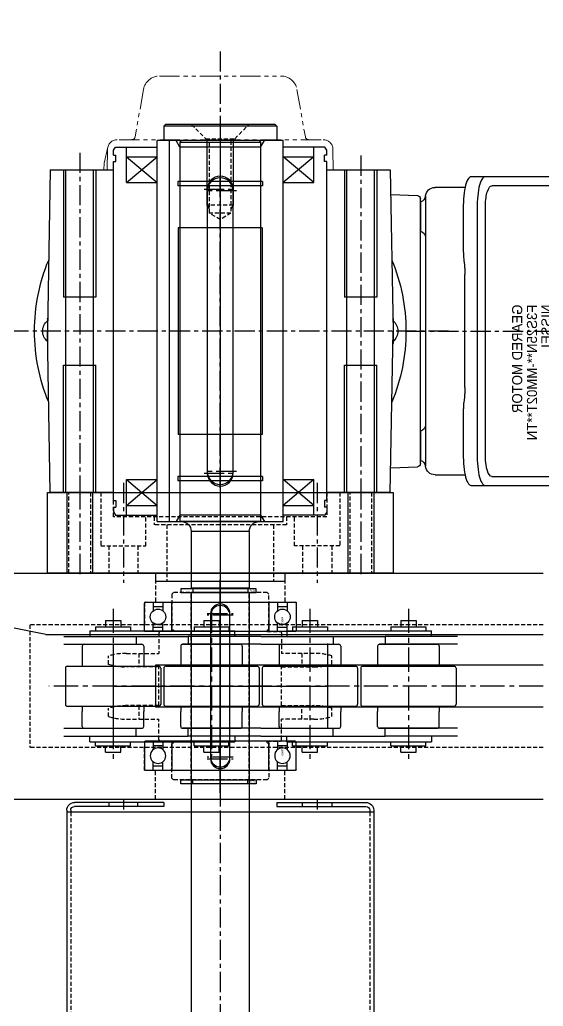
# Model space of a CAD drawing. Header units: inches. Extents: x 0 to 77285, y -118 to 40065.
# Drawn here: x 29802.6 to 29964.6, y 23248.9 to 23554.5 of the extents above; entities that cross this region are included whole.
import ezdxf
from ezdxf.enums import TextEntityAlignment as Align

# ---------------------------------------------------------------- set-up
doc = ezdxf.new("R2010")
doc.units = ezdxf.units.IN
doc.header["$LTSCALE"] = 5
doc.header["$MEASUREMENT"] = 0
for name, pattern in [('CENTER', [2, 1.25, -0.25, 0.25, -0.25]), ('HIDDEN', [0.375, 0.25, -0.125]), ('PHANTOM', [2.5, 1.25, -0.25, 0.25, -0.25, 0.25, -0.25])]:
    doc.linetypes.add(name, pattern=pattern)
for name, color, linetype in [('11', 1, 'CENTER'), ('22', 2, 'HIDDEN'), ('44', 4, 'Continuous'), ('55', 5, 'Continuous'), ('A', 8, 'Continuous'), ('B', 123, 'Continuous'), ('G', 231, 'Continuous'), ('T', 3, 'Continuous'), ('Y', 60, 'Continuous')]:
    doc.layers.add(name, color=color, linetype=linetype)
doc.layers.add('33', color=3, linetype='PHANTOM', lineweight=9)
doc.styles.add('SCI', font='')
doc.styles.get("Standard").update_dxf_attribs({"font": 'arial.ttf'})
doc.styles.get('SCI').set_extended_font_data('Gulim')
doc.dimstyles.new('SCH', dxfattribs={"dimtxt": 2.5, "dimasz": 2, "dimexe": 1.25, "dimexo": 0.625, "dimtad": 1, "dimdec": 8, "dimtxsty": 'SCI', "dimcen": 2.5, "dimclrd": 4, "dimclre": 4, "dimclrt": 7, "dimadec": 8, "dimazin": 2, "dimtfac": 1, "dimtdec": 8, "dimtmove": 0, "dimatfit": 3, "dimfxl": 1, "dimarcsym": 0})

# ---------------------------------------------------------------- blocks, each defined once
blk = doc.blocks.new('A$C8800e7f5')
for p, q in [((0, -23.2), (0, 23.2)), ((0.3, 23.5), (8.7, 23.5)), ((9, 23.2), (9, -23.2)), ((0, 20.75), (2.63, 20.75)), ((1.31, 17.75), (1.31, 20.75)), ((9, 20.75), (6.37, 20.75)), ((7.69, 17.75), (7.69, 20.75)), ((0, 17.75), (2.63, 17.75)), ((9, 17.75), (6.37, 17.75)), ((0.3, 15), (8.7, 15)), ((8.7, -15), (0.3, -15)), ((0, -17.75), (2.63, -17.75)), ((1.31, -20.75), (1.31, -17.75)), ((9, -17.75), (6.37, -17.75)), ((7.69, -20.75), (7.69, -17.75)), ((0, -20.75), (2.63, -20.75)), ((9, -20.75), (6.37, -20.75)), ((8.7, -23.5), (0.3, -23.5))]:
    blk.add_line(p, q)
for centre in [(4.5, 19.25), (4.5, -19.25)]:
    blk.add_circle(centre, 2.4)
for centre, start, end in [((0.3, 23.2), 90, 180), ((8.7, 23.2), 0, 90), ((0.3, 15.3), 180, 270), ((8.7, 15.3), 270, 0), ((0.3, -15.3), 90, 180), ((8.7, -15.3), 0, 90), ((0.3, -23.2), 180, 270), ((8.7, -23.2), 270, 360)]:
    blk.add_arc(centre, 0.3, start, end)
at = {"layer": '11'}
blk.add_line((-1, 0), (10, 0), dxfattribs=at)
at = {"layer": '44'}
blk.add_text('6906ZZ', height=0.6, dxfattribs=at).set_placement((4.5, 18.95))
blk = doc.blocks.new('A$Ce9aabcbc')
for p, q in [((-7.01, 34.58), (-9.62, 34.58)), ((9.19, 34.58), (6.58, 34.58)), ((-10.42, 29), (-10.42, 19)), ((-6.22, 19), (-6.22, 29)), ((5.78, 19), (5.78, 29)), ((9.98, 29), (9.98, 19)), ((-10.42, 25.25), (-6.22, 25.25)), ((9.98, 25.25), (5.78, 25.25)), ((-17.22, 14.5), (-17.22, 18.5)), ((-16.72, 19), (-10.42, 19)), ((5.78, 19), (-6.22, 19)), ((16.28, 19), (9.98, 19)), ((16.78, 14.5), (16.78, 18.5)), ((-28.72, 15), (-29.22, 14.5)), ((-29.22, 14.5), (-29.22, 0)), ((-17.72, 15), (-28.72, 15)), ((-17.72, 14.5), (-17.72, 15)), ((-17.72, 14.5), (-17.22, 14.5)), ((17.28, 14.5), (16.78, 14.5)), ((17.28, 14.5), (17.28, 15)), ((17.28, 15), (28.28, 15)), ((28.28, 15), (28.78, 14.5)), ((28.78, 14.5), (28.78, 0)), ((28.78, 9), (-29.22, 9)), ((-29.22, 0), (-29.22, -14.5)), ((28.78, 0), (28.78, -14.5)), ((28.78, -9), (-29.22, -9)), ((-28.72, -15), (-29.22, -14.5)), ((-28.72, -15), (-17.72, -15)), ((-17.72, -15), (-17.72, -14.5)), ((-17.72, -14.5), (-17.22, -14.5)), ((-17.22, -14.5), (-17.22, -18.5)), ((16.78, -14.5), (16.78, -18.5)), ((17.28, -14.5), (16.78, -14.5)), ((17.28, -15), (17.28, -14.5)), ((28.28, -15), (17.28, -15)), ((28.28, -15), (28.78, -14.5)), ((-16.72, -19), (-10.42, -19)), ((-10.42, -29), (-10.42, -19)), ((-6.22, -19), (-6.22, -29)), ((5.78, -19), (-6.22, -19)), ((5.78, -19), (5.78, -29)), ((9.98, -29), (9.98, -19)), ((16.28, -19), (9.98, -19)), ((-10.42, -25.25), (-6.22, -25.25)), ((5.78, -25.25), (9.98, -25.25)), ((-7.01, -34.58), (-9.62, -34.58)), ((9.19, -34.58), (6.58, -34.58))]:
    blk.add_line(p, q)
at = {"linetype": 'Continuous'}
blk.add_line((-13.42, -33.19), (12.98, -33.19), dxfattribs=at)
for centre, radius, start, end in [((9.58, 29), 20, 163.7846, 180), ((-26.22, 29), 20, 0, 16.2154), ((25.78, 29), 20, 163.7846, 180), ((-10.02, 29), 20, 0, 16.2154), ((-16.72, 18.5), 0.5, 90, 180), ((16.28, 18.5), 0.5, 0, 90), ((-16.72, -18.5), 0.5, 180, 270), ((16.28, -18.5), 0.5, 270, 0), ((9.58, -29), 20, 180, 196.2154), ((-26.22, -29), 20, 343.7846, 0), ((25.78, -29), 20, 180, 196.2154), ((-10.02, -29), 20, 343.7846, 0)]:
    blk.add_arc(centre, radius, start, end)
at = {"layer": '11', "linetype": 'Continuous'}
for p, q in [((-13.42, 33.19), (12.98, 33.19)), ((-0.22, -33.19), (-0.22, 33.19)), ((32.78, 0), (-33.22, 0)), ((-13.42, -33.19), (12.98, -33.19))]:
    blk.add_line(p, q, dxfattribs=at)
blk = doc.blocks.new('FINALrf2040vrp-sc')
for p, q in [((10.715, 4.15), (14.685, 4.15)), ((10.715, 4.15), (10.715, 2.5)), ((14.685, 4.15), (14.685, 2.5)), ((36.115, 4.15), (36.115, 2.5)), ((36.115, 4.15), (40.085, 4.15)), ((40.085, 4.15), (40.085, 2.5)), ((0, 0), (18.7, 0)), ((6.7, 1.5), (44.1, 1.5)), ((6.7, 1.5), (6.7, 0)), ((8.2, 2.5), (8.2, 1.5)), ((8.2, 2.5), (17.2, 2.5)), ((17.2, 2.5), (17.2, 1.5)), ((18.7, 0), (32.1, 0)), ((18.7, 0), (18.7, -2)), ((32.1, 0), (32.1, -2)), ((50.8, 0), (32.1, 0)), ((33.6, 2.5), (42.6, 2.5)), ((33.6, 2.5), (33.6, 1.5)), ((42.6, 2.5), (42.6, 1.5)), ((44.1, 0), (44.1, 1.5)), ((0, -2), (20.14, -2)), ((4.76, -2.5), (4.76, -6.35)), ((20.64, -2.5), (20.64, -6.35)), ((30.16, -2.5), (30.16, -6.35)), ((50.8, -2), (30.66, -2)), ((30.66, -2), (45.54, -2)), ((46.04, -2.5), (46.04, -6.35)), ((4.76, -6.35), (4.76, -7.7)), ((20.64, -6.35), (20.64, -7.7)), ((30.16, -6.35), (30.16, -7.7)), ((46.04, -6.35), (46.04, -7.7)), ((0.4, -8.2), (0.4, -17.5)), ((0.9, -7.7), (24.5, -7.7)), ((25, -8.2), (25, -17.5)), ((25.8, -8.2), (25.8, -17.5)), ((26.3, -7.7), (49.9, -7.7)), ((50.4, -8.2), (50.4, -17.5)), ((0.9, -18), (24.5, -18)), ((4.76, -18), (4.76, -19.35)), ((4.76, -23.2), (4.76, -19.35)), ((20.64, -18), (20.64, -19.35)), ((20.64, -23.2), (20.64, -19.35)), ((26.3, -18), (49.9, -18)), ((30.16, -18), (30.16, -19.35)), ((30.16, -23.2), (30.16, -19.35)), ((46.04, -18), (46.04, -19.35)), ((46.04, -23.2), (46.04, -19.35)), ((0, -23.7), (20.14, -23.7)), ((18.7, -25.7), (18.7, -23.7)), ((30.66, -23.7), (45.54, -23.7)), ((50.8, -23.7), (30.66, -23.7)), ((32.1, -25.7), (32.1, -23.7)), ((0, -25.7), (18.7, -25.7)), ((6.7, -27.2), (6.7, -25.7)), ((6.7, -27.2), (44.1, -27.2)), ((8.2, -28.2), (8.2, -27.2)), ((17.2, -28.2), (17.2, -27.2)), ((18.7, -25.7), (32.1, -25.7)), ((50.8, -25.7), (32.1, -25.7)), ((33.6, -28.2), (33.6, -27.2)), ((42.6, -28.2), (42.6, -27.2)), ((44.1, -25.7), (44.1, -27.2)), ((8.2, -28.2), (17.2, -28.2)), ((10.715, -29.85), (10.715, -28.2)), ((10.715, -29.85), (14.685, -29.85)), ((14.685, -29.85), (14.685, -28.2)), ((33.6, -28.2), (42.6, -28.2)), ((36.115, -29.85), (36.115, -28.2)), ((36.115, -29.85), (40.085, -29.85)), ((40.085, -29.85), (40.085, -28.2))]:
    blk.add_line(p, q)
for centre, start, end in [((5.26, -2.5), 90, 180), ((20.14, -2.5), 0, 90), ((30.66, -2.5), 90, 180), ((45.54, -2.5), 0, 90), ((0.9, -8.2), 90, 180), ((24.5, -8.2), 0, 90), ((26.3, -8.2), 90, 180), ((49.9, -8.2), 0, 90), ((0.9, -17.5), 180, 270), ((24.5, -17.5), 270, 0), ((26.3, -17.5), 180, 270), ((49.9, -17.5), 270, 0), ((5.26, -23.2), 180, 270), ((20.14, -23.2), 270, 0), ((30.66, -23.2), 180, 270), ((45.54, -23.2), 270, 0)]:
    blk.add_arc(centre, 0.5, start, end)
at = {"layer": '11'}
for p, q in [((12.7, 7.15), (12.7, -32.85)), ((38.1, 7.15), (38.1, -32.85))]:
    blk.add_line(p, q, dxfattribs=at)
blk = doc.blocks.new('A$C006C2B59')
at = {"layer": '11'}
blk.add_line((-60.19, 0), (67.37, 0), dxfattribs=at)
at = {"rotation": 179.9999999999999}
for p in [(12.7, -12.85), (63.5, -12.85)]:
    blk.add_blockref('FINALrf2040vrp-sc', p, dxfattribs=at)
blk = doc.blocks.new('A$C28df00ae')
for p, q in [((-35, 170), (-35, 0)), ((35, 170), (35, 0)), ((-6.5, 120), (6.5, 120)), ((-6.5, 0), (-6.5, 120)), ((6.5, 0), (6.5, 120))]:
    blk.add_line(p, q)
at = {"layer": '11'}
blk.add_line((-36, 100), (36, 100), dxfattribs=at)
at = {"layer": '22'}
for p, q in [((-19, 159), (19, 159)), ((-19, 0), (-19, 159)), ((19, 0), (19, 159)), ((-26, 123.5), (-26, 76.5)), ((-26, 123.5), (-19, 123.5)), ((26, 123.5), (19, 123.5)), ((26, 123.5), (26, 76.5)), ((-35, 120), (-26, 120)), ((35, 120), (26, 120)), ((-35, 80), (-26, 80)), ((35, 80), (26, 80)), ((-26, 76.5), (-19, 76.5)), ((26, 76.5), (19, 76.5))]:
    blk.add_line(p, q, dxfattribs=at)
at = {"layer": 'G'}
for q in [(-19.2, 170), (-16, 0)]:
    blk.add_line((-16, 154), q, dxfattribs=at)
at = {"layer": '22', "xscale": -1, "rotation": 180}
blk.add_blockref('A$Ce9aabcbc', (0.22, 100), dxfattribs=at)
at = {"layer": '44', "xscale": -1, "rotation": 180}
blk.add_blockref('A$C8800e7f5', (-26, 100), dxfattribs=at)
at = {"layer": '44', "rotation": 180}
blk.add_blockref('A$C8800e7f5', (26, 100), dxfattribs=at)
at = {"layer": 'B', "xscale": -1.2, "yscale": 1.2, "zscale": 1.200000000000001, "rotation": 270}
blk.add_blockref('A$C006C2B59', (0, 72.23), dxfattribs=at)
blk = doc.blocks.new('A$Cb4a06094')
for p, q in [((-5, 17), (-4.5, 17.5)), ((-5, 17), (-5, -17)), ((-4.5, 17.5), (0, 17.5)), ((-4.5, 17.5), (-4.5, -17.5)), ((0, 17.5), (0, -17.5)), ((-5, -17), (-4.5, -17.5)), ((-4.5, -17.5), (0, -17.5))]:
    blk.add_line(p, q)
at = {"layer": '11'}
blk.add_line((-6, 0), (1, 0), dxfattribs=at)
at = {"layer": '22'}
for p, q in [((-0.6, 4.5), (-5, 8.9)), ((-0.6, -4.5), (-0.6, 4.5)), ((-0.6, 4.5), (0, 4.5)), ((-5, -8.9), (-0.6, -4.5)), ((-0.6, -4.5), (0, -4.5))]:
    blk.add_line(p, q, dxfattribs=at)
blk = doc.blocks.new('A$Ce22e4b8e')
for p, q in [((-1.2, 11.1), (-1.2, -12.2)), ((0, 11.1), (-1.2, 11.1)), ((0, -12.2), (0, 11.1)), ((-1.2, 8.5), (0, 8.5)), ((-1.2, -8.5), (0, -8.5)), ((-1.2, -12.2), (0, -12.2))]:
    blk.add_line(p, q)
at = {"layer": '11'}
blk.add_line((-2.2, 0), (1.15, 0), dxfattribs=at)
at = {"layer": '44', "style": 'SCI'}
blk.add_text('S18', height=0.6, rotation=90, dxfattribs=at).set_placement((-0.58, 9.14), align=Align.MIDDLE_LEFT)
blk = doc.blocks.new('A$C86e46ec1')
blk.add_lwpolyline([(-22, 6, 1), (-22, 0), (22, 0, 1), (22, 6)], format="xyb", close=True)
at = {"layer": '11'}
for p, q in [((-22, -1), (-22, 7)), ((22, -1), (22, 7)), ((-26, 3), (26, 3))]:
    blk.add_line(p, q, dxfattribs=at)
blk = doc.blocks.new('A$C6a932835')
blk.add_lwpolyline([(5, 9, 1), (5, 1), (92, 1, 1), (92, 9)], format="xyb", close=True)
at = {"layer": '11'}
for p, q in [((5, 0), (5, 10)), ((92, 0), (92, 10)), ((0, 5), (97, 5))]:
    blk.add_line(p, q, dxfattribs=at)
blk = doc.blocks.new('A$Cdee910e8')
for p, q in [((0, 12), (0.5, 12.5)), ((0.5, 12.5), (118, 12.5)), ((0.5, 12.5), (0.5, -12.5)), ((118, -12.5), (118, 12.5)), ((0, -12), (0, 12)), ((121, 9), (138.6, 9)), ((138.6, -9), (138.6, 9)), ((138.6, 8.5), (140, 8.5)), ((140, 9), (294.5, 9)), ((140, -9), (140, 9)), ((294.5, 9), (295, 8.5)), ((294.5, 9), (294.5, -9)), ((295, -8.5), (295, 8.5)), ((276, 3), (291, 3)), ((291, -3), (276, -3)), ((121, -9), (138.6, -9)), ((138.6, -8.5), (140, -8.5)), ((140, -9), (294.5, -9)), ((294.5, -9), (295, -8.5)), ((0, -12), (0.5, -12.5)), ((0.5, -12.5), (118, -12.5))]:
    blk.add_line(p, q)
for points in [[(15, -4, -1), (15, 4), (103, 4, -1), (103, -4)], [(146.5, -3, -1), (146.5, 3), (191.5, 3, -1), (191.5, -3)]]:
    blk.add_lwpolyline(points, format="xyb", close=True)
for centre, start, end in [((121, 12), 180, 270), ((276, 0), 90, 270), ((291, 0), 270, 90), ((121, -12), 90, 180)]:
    blk.add_arc(centre, 3, start, end)
at = {"layer": '11'}
for p, q in [((15, 5), (15, -5)), ((103, 5), (103, -5)), ((146.5, 4), (146.5, -4)), ((191.5, 4), (191.5, -4)), ((276, 4), (276, -4)), ((291, 4), (291, -4)), ((-2.5, 0), (296, 0))]:
    blk.add_line(p, q, dxfattribs=at)
at = {"layer": '22'}
for p, q in [((22.5, 3.32), (0, 3.32)), ((20, -4), (20, 4)), ((24.42, 0), (22.5, 3.32)), ((22.5, -3.32), (22.5, 3.32)), ((22.5, -3.32), (24.42, 0)), ((0, -3.32), (22.5, -3.32))]:
    blk.add_line(p, q, dxfattribs=at)
at = {"layer": 'A'}
blk.add_line((121, 9), (121, -9), dxfattribs=at)
at = {"layer": 'T'}
for p, q in [((20, 4), (0, 4)), ((21.17, 3.32), (20, 4)), ((0, -4), (20, -4)), ((20, -4), (21.17, -3.32))]:
    blk.add_line(p, q, dxfattribs=at)
blk = doc.blocks.new('A$Cfa1c9302')
for p, q in [((-50, 52.63), (0, 53.5)), ((-50, 52.63), (-50, 33)), ((-3.88, 53.5), (-4, 53.43)), ((-3.88, 53.5), (3.88, 53.5)), ((50, 52.63), (0, 53.5)), ((3.88, 53.5), (4, 53.43)), ((50, 33), (50, 52.63)), ((50, 47.8), (-50, 47.8)), ((50, 39.2), (-50, 39.2)), ((-56, 33), (-57, 32.42)), ((-57, 32.42), (-57, 19.5)), ((-54.5, 33), (-56, 33)), ((-54.5, 33), (-54.5, 32.3)), ((-52.5, 32.3), (-54.5, 32.3)), ((-52.5, 33), (-52.5, 32.3)), ((52.5, 33), (-52.5, 33)), ((52.5, 33), (52.5, 32.3)), ((52.5, 32.3), (54.5, 32.3)), ((54.5, 33), (54.5, 32.3)), ((54.5, 33), (56, 33)), ((56, 33), (57, 32.42)), ((57, 32.42), (57, 19.5)), ((-46, 29), (-57, 29)), ((-54, 29), (-54, 19.5)), ((-46, 29), (-54, 19.5)), ((-54, 29), (-46, 19.5)), ((-46, 29), (-46, 19.5)), ((46, 29), (46, 19.5)), ((54, 29), (46, 19.5)), ((46, 29), (54, 19.5)), ((57, 29), (46, 29)), ((54, 29), (54, 19.5)), ((59, 19.5), (-59, 19.5)), ((-59, -19.5), (-59, 19.5)), ((59, 19.5), (59, -19.5)), ((-59, 15.8), (59, 15.8)), ((-57, 12.5), (-59, 13.65)), ((-57, 12.5), (-46.35, 12.5)), ((-57, -12.5), (-57, 12.5)), ((-46.35, 13.1), (-45, 13.1)), ((-46.35, -13.1), (-46.35, 13.1)), ((-45, -13.1), (-45, 13.1)), ((-45, 12.5), (-32, 12.5)), ((-32, -13), (-32, 13)), ((-32, 13), (32, 13)), ((32, -13), (32, 13)), ((32, 12.5), (45, 12.5)), ((45, 13.1), (46.35, 13.1)), ((45, -13.1), (45, 13.1)), ((46.35, -13.1), (46.35, 13.1)), ((46.35, 12.5), (57, 12.5)), ((57, 12.5), (59, 13.65)), ((57, -12.5), (57, 12.5)), ((-57, -12.5), (-57, 0)), ((-57, -12.5), (-59, -13.65)), ((-57, -12.5), (-46.35, -12.5)), ((-46.35, -13.1), (-45, -13.1)), ((-45, -12.5), (-32, -12.5)), ((-32, -13), (32, -13)), ((32, -12.5), (45, -12.5)), ((45, -13.1), (46.35, -13.1)), ((46.35, -12.5), (57, -12.5)), ((57, -12.5), (59, -13.65)), ((59, -19.5), (-59, -19.5)), ((-57, -32.42), (-57, -19.5)), ((-54, -19.5), (-54, -29)), ((-54, -29), (-46, -19.5)), ((-46, -29), (-54, -19.5)), ((-46, -19.5), (-46, -29)), ((46, -19.5), (46, -29)), ((46, -29), (54, -19.5)), ((54, -29), (46, -19.5)), ((54, -19.5), (54, -29)), ((57, -32.42), (57, -19.5)), ((-46, -29), (-57, -29)), ((57, -29), (46, -29)), ((-56, -33), (-57, -32.42)), ((-54.5, -33), (-56, -33)), ((-54.5, -33), (-54.5, -32.3)), ((-52.5, -32.3), (-54.5, -32.3)), ((-52.5, -33), (-52.5, -32.3)), ((52.5, -33), (-52.5, -33)), ((-50, -33), (-50, -52.63)), ((50, -52.63), (50, -33)), ((52.5, -33), (52.5, -32.3)), ((52.5, -32.3), (54.5, -32.3)), ((54.5, -33), (54.5, -32.3)), ((54.5, -33), (56, -33)), ((56, -33), (57, -32.42)), ((50, -39.2), (-50, -39.2)), ((50, -47.8), (-50, -47.8)), ((-50, -52.63), (0, -53.5)), ((-42.32, -52.76), (-42.03, -61.03)), ((-3.88, -53.5), (-4, -53.43)), ((-3.88, -53.5), (3.88, -53.5)), ((50, -52.63), (0, -53.5)), ((3.88, -53.5), (4, -53.43)), ((42.32, -52.76), (42.03, -61.03)), ((-41.69, -63.5), (-37.5, -63.5)), ((41.03, -62), (-41.03, -62)), ((-40.06, -62), (-30.94, -62)), ((-37.5, -63.5), (41.68, -63.5)), ((30.93, -62), (40.05, -62)), ((-44.5, -75.78), (-44.5, -66.5)), ((44.5, -66.5), (44.5, -75.78)), ((-39, -75.25), (-24.88, -75.25)), ((-21.26, -75.47), (-20.53, -75.57)), ((17.5, -75.77), (-17.5, -75.77)), ((20.52, -75.57), (21.26, -75.47)), ((24.87, -75.25), (39, -75.25)), ((-47.8, -82), (-47.8, -77.67)), ((47.8, -77.67), (47.8, -82)), ((-47.8, -105.26), (-47.8, -82)), ((-39, -79.57), (39, -79.57)), ((39, -82.13), (-39, -82.13)), ((47.8, -82), (47.8, -105.26)), ((-45, -103.05), (-45, -84.08)), ((45, -84.08), (45, -103.05)), ((38, -110.05), (-38, -110.05)), ((21.03, -110.05), (21, -110.19)), ((21, -110.05), (21, -110.19)), ((24.48, -110.74), (24.48, -111.33)), ((24.48, -111.87), (24.48, -111.97)), ((25.51, -111.33), (25.51, -110.74)), ((25.51, -111.97), (25.51, -111.87)), ((29, -110.2), (28.97, -110.05)), ((29, -110.19), (29, -110.05))]:
    blk.add_line(p, q)
for points in [[(-47.8, -77.67), (-47.75, -77.4), (-47.58, -77.13), (-47.31, -76.87), (-46.93, -76.62), (-46.45, -76.38), (-45.88, -76.16), (-45.23, -75.96), (-44.49, -75.78), (-43.69, -75.62), (-42.82, -75.49), (-41.91, -75.38), (-40.96, -75.31), (-39.99, -75.26), (-39, -75.25)], [(39, -75.25), (39.98, -75.26), (40.96, -75.31), (41.9, -75.38), (42.82, -75.49), (43.68, -75.62), (44.48, -75.78), (45.22, -75.96), (45.88, -76.16), (46.45, -76.38), (46.93, -76.62), (47.3, -76.87), (47.58, -77.13), (47.74, -77.4), (47.8, -77.67)], [(-47.8, -82), (-47.75, -81.73), (-47.58, -81.46), (-47.31, -81.2), (-46.93, -80.95), (-46.45, -80.71), (-45.88, -80.49), (-45.23, -80.28), (-44.49, -80.1), (-43.69, -79.95), (-42.82, -79.81), (-41.91, -79.71), (-40.96, -79.64), (-39.99, -79.59), (-39, -79.57)], [(39, -79.57), (39.98, -79.59), (40.96, -79.64), (41.9, -79.71), (42.82, -79.81), (43.68, -79.95), (44.48, -80.1), (45.22, -80.28), (45.88, -80.49), (46.45, -80.71), (46.93, -80.95), (47.3, -81.2), (47.58, -81.46), (47.74, -81.73), (47.8, -82)], [(21.31, -110.81), (21.4, -110.89), (21.54, -111)], [(28.46, -111), (28.6, -110.89), (28.68, -110.83)], [(28.68, -110.83), (28.69, -110.81)]]:
    blk.add_lwpolyline(points)
for centre, radius, start, end in [((0, 0), 57.5, 90, 112.5195), ((0, 0), 57.5, 67.4805, 90), ((0, 51), 4, 37.6752, 142.3248), ((0, 0), 57.5, 247.4805, 270), ((0, -51), 4, 217.6752, 322.3248), ((0, 0), 57.5, 270, 292.5195), ((-41.03, -61), 1, 182, 270), ((41.03, -61), 1, 270, 358), ((-41.5, -66.5), 3, 95.7392, 180), ((-42, -61.53), 2, 275.7392, 346.2628), ((-29, -61.5), 2, 194.4775, 270), ((29, -61.5), 2, 270, 345.5225), ((42, -61.53), 2, 193.7372, 264.2608), ((41.5, -66.5), 3, 0, 84.2608), ((-38, -103.05), 7, 180, 270), ((38, -103.05), 7, 270, 0), ((21.65, -110.46), 0.486, 221.8791, 226.241), ((25, -105.49), 6.5, 237.8797, 302.1203), ((24.38, -111.36), 1.37, 173.3134, 186.6866), ((24.99, -104.73), 6.77, 252.9989, 262.6853), ((24.99, -105.05), 6.77, 252.9989, 262.6853), ((24.69, -112.61), 1.29, 98.9986, 115.405), ((24.69, -110.59), 1.29, 244.595, 261.0014), ((25, -101.75), 9.01, 266.7221, 273.2779), ((25, -105.5), 6.5, 265.4534, 274.5466), ((25.31, -112.61), 1.29, 64.595, 81.0014), ((25.31, -110.59), 1.29, 278.9986, 295.405), ((25.01, -104.73), 6.77, 277.3147, 287.0011), ((25.01, -105.05), 6.77, 277.3147, 287.0011), ((25.62, -111.36), 1.37, 353.3134, 6.6866)]:
    blk.add_arc(centre, radius, start, end)
for centre, start_param, end_param in [((-39, -84.08), 1.570796, 3.141593), ((39, -84.08), 0, 1.570796)]:
    blk.add_ellipse(centre, major_axis=(6, 0), ratio=0.324978, start_param=start_param, end_param=end_param)
for points, knots in [([(-24.88, -75.25), (-23.15, -75.27), (-24.28, -75.24), (-21.64, -75.42), (-22.23, -75.36), (-21.26, -75.47)], [0, 0, 0, 0, 1.388453, 2.780018, 3.627164, 3.627164, 3.627164, 3.627164]), ([(-20.53, -75.57), (-20.16, -75.61), (-19.42, -75.7), (-18.39, -75.76), (-17.75, -75.76), (-17.5, -75.77)], [0, 0, 0, 0, 0.3792285, 0.7680446, 1, 1, 1, 1]), ([(17.5, -75.77), (18.72, -75.75), (18.15, -75.77), (20.1, -75.63), (19.88, -75.65), (20.52, -75.57)], [0, 0, 0, 0, 1.176582, 2.356169, 3.030308, 3.030308, 3.030308, 3.030308]), ([(21.26, -75.47), (22.82, -75.3), (21.86, -75.38), (24.58, -75.24), (23.87, -75.26), (24.87, -75.25)], [0, 0, 0, 0, 1.359692, 2.82201, 3.627139, 3.627139, 3.627139, 3.627139]), ([(-47.8, -105.26), (-47.8, -105.41), (-47.78, -105.71), (-47.65, -106.15), (-47.47, -106.55), (-47.22, -106.91), (-46.92, -107.23), (-46.56, -107.53), (-46.13, -107.81), (-45.6, -108.08), (-44.97, -108.33), (-44.27, -108.53), (-43.76, -108.66), (-43.47, -108.72), (-43.45, -108.72), (-43.45, -108.72), (-43.45, -108.72), (-43.45, -108.72), (-42.83, -108.83), (-42.21, -108.95), (-41.59, -109.06)], [0, 0, 0, 0, 0.068906, 0.139476, 0.209438, 0.280718, 0.355628, 0.437237, 0.529585, 0.636589, 0.756203, 0.875311, 0.98934, 1, 1, 1, 1, 1, 1, 1.268665, 1.268665, 1.268665, 1.268665]), ([(41.4, -109.16), (42.08, -109.02), (42.76, -108.87), (43.44, -108.72), (43.67, -108.67), (44.15, -108.57), (44.81, -108.37), (45.46, -108.14), (46.04, -107.86), (46.53, -107.55), (46.92, -107.23), (47.23, -106.89), (47.48, -106.51), (47.67, -106.1), (47.78, -105.67), (47.79, -105.39), (47.8, -105.26)], [-0.308501, -0.308501, -0.308501, -0.308501, 0, 0, 0, 0.103357, 0.215357, 0.331905, 0.455265, 0.558115, 0.645908, 0.724824, 0.798509, 0.869222, 0.938414, 1, 1, 1, 1]), ([(21.01, -110.19), (21.01, -110.26), (21.02, -110.42), (21.12, -110.62), (21.22, -110.72), (21.26, -110.77), (21.27, -110.77), (21.27, -110.78), (21.28, -110.79)], [0, 0, 0, 0, 0.329406, 0.709553, 1, 1, 1, 1.048572, 1.048572, 1.048572, 1.048572]), ([(28.69, -110.81), (28.7, -110.8), (28.71, -110.8), (28.72, -110.79), (28.73, -110.78), (28.81, -110.72), (28.9, -110.57), (29, -110.37), (28.99, -110.24), (28.99, -110.2)], [-0.057331, -0.057331, -0.057331, -0.057331, 0, 0, 0, 0.04709, 0.447062, 0.808158, 1, 1, 1, 1])]:
    blk.add_open_spline(points, degree=3, knots=knots)
blk.add_open_spline([(-38, -110.05), (-38, -110.05), (-38, -110.05), (-38, -110.05)], degree=3)
at = {"layer": '11'}
for p, q in [((0, -70.68), (0, 70.97)), ((-55.25, 43.5), (55.06, 43.5)), ((-86.64, 0), (86.64, 0)), ((-54.35, -43.5), (53.55, -43.5)), ((0, -57.5), (0, -121.19))]:
    blk.add_line(p, q, dxfattribs=at)
at = {"layer": '33'}
for p, q in [((-52, 35.96), (-56.98, 34.8)), ((-50, 34.99), (-56.35, 34.88)), ((-52, 35.96), (-50, 35.99)), ((-59.3, 0), (-59.3, 31.88)), ((-74.87, 23.75), (-60.13, 26.35)), ((-79, 18.83), (-79, -18.83)), ((-59.3, 0), (-59.3, -31.88)), ((-74.87, -23.75), (-60.13, -26.35)), ((-50, -34.99), (-56.35, -34.88))]:
    blk.add_line(p, q, dxfattribs=at)
for centre, radius, start, end in [((-56.3, 31.88), 3, 91, 180), ((-60.3, 27.34), 1, 280, 0), ((-74, 18.83), 5, 100, 180), ((-74, -18.83), 5, 180, 260), ((-60.3, -27.34), 1, 0, 80), ((-56.3, -31.88), 3, 180, 269)]:
    blk.add_arc(centre, radius, start, end, dxfattribs=at)
at = {"layer": 'T'}
for p, q in [((-50, 48.5), (-10.5, 48.5)), ((-10.5, 38.5), (-10.5, 48.5)), ((50, 48.5), (10.5, 48.5)), ((10.5, 48.5), (10.5, 38.5)), ((-50, 38.5), (-10.5, 38.5)), ((50, 38.5), (10.5, 38.5)), ((-50, -38.5), (-10.5, -38.5)), ((-10.5, -48.5), (-10.5, -38.5)), ((10.5, -38.5), (10.5, -48.5)), ((50, -38.5), (10.5, -38.5)), ((-50, -48.5), (-10.5, -48.5)), ((50, -48.5), (10.5, -48.5))]:
    blk.add_line(p, q, dxfattribs=at)
at = {"layer": '44', "style": 'SCI'}
for s, p in [('GEARED MOTOR', (-8.22, -93.48)), ('F3S25N**-MM02T**TN', (-8.22, -98.07)), ('NISSEI', (-8.22, -102.54))]:
    blk.add_text(s, height=3.125, dxfattribs=at).set_placement(p)
blk = doc.blocks.new('A$C0C0A28F9')
for p, q in [((-53.5, 25), (53.5, 25)), ((-53.5, 0), (-53.5, 25)), ((-20.000023, 25), (-20.000023, 27.5)), ((-20.000023, 27.5), (19.999993, 27.5)), ((19.999993, 25), (19.999993, 27.5)), ((53.5, 25), (53.5, 0)), ((53.5, 0), (-53.5, 0))]:
    blk.add_line(p, q)
at = {"layer": '11'}
for p, q in [((-30, -3), (-30, 28)), ((0, -5), (0, 30)), ((30, -3), (30, 28)), ((-43.5, -1), (-43.5, 26)), ((43.5, -1), (43.5, 26))]:
    blk.add_line(p, q, dxfattribs=at)
at = {"layer": '22'}
for p, q in [((-46.8235, 0), (-46.8235, 25)), ((-40.1765, 25), (-40.1765, 0)), ((-34.5, 16.5), (-34.5, 25)), ((-25.5, 16.5), (-25.5, 25)), ((-16.5, 10), (-16.5, 27.5)), ((16.5, 10), (16.5, 27.5)), ((25.5, 16.5), (25.5, 25)), ((34.5, 16.5), (34.5, 25)), ((40.1765, 0), (40.1765, 25)), ((46.8235, 25), (46.8235, 0)), ((-37, 0), (-37, 16.5)), ((-37, 16.5), (-23, 16.5)), ((-23, 16.5), (-23, 7.5)), ((37, 16.5), (23, 16.5)), ((23, 16.5), (23, 7.5)), ((37, 0), (37, 16.5)), ((-20.5, 7.5), (-20.5, 10)), ((-20.5, 10), (20.5, 10)), ((20.5, 7.5), (20.5, 10)), ((-33, 0), (-33, 7.5)), ((-33, 7.5), (33, 7.5)), ((33, 7.5), (33, 0))]:
    blk.add_line(p, q, dxfattribs=at)
at = {"layer": 'T'}
for p, q in [((-47.5, 0), (-47.5, 25)), ((-39.5, 0), (-39.5, 25)), ((39.5, 0), (39.5, 25)), ((47.5, 0), (47.5, 25))]:
    blk.add_line(p, q, dxfattribs=at)
blk = doc.blocks.new('A$C2b141b52')
for name, p, xscale, rotation in [('A$C0C0A28F9', (-25, 0), -1.000000000000001, 270), ('A$Cb4a06094', (-134, 0), -1, 180)]:
    blk.add_blockref(name, p, dxfattribs=dict(xscale=xscale, rotation=rotation))
blk.add_blockref('A$Cdee910e8', (-134, 0))
at = {"layer": '44', "xscale": -1, "rotation": 180}
blk.add_blockref('A$Ce22e4b8e', (6, 0), dxfattribs=at)
at = {"layer": '44', "rotation": 180}
blk.add_blockref('A$Ce22e4b8e', (64, 0), dxfattribs=at)
at = {"layer": '44', "xscale": -1}
for name, p in [('A$C6a932835', (-26.5, -5)), ('A$C86e46ec1', (35, -3))]:
    blk.add_blockref(name, p, dxfattribs=at)
at = {"layer": '55'}
blk.add_blockref('A$Cfa1c9302', (-75, 0), dxfattribs=at)
blk = doc.blocks.new('A$C37ad284d')
for p, q in [((3.4, 47.5), (4, 47.5)), ((3.4, 46.3), (4, 46.3)), ((4, -47.5), (4, 47.5)), ((4, 47.5), (261, 47.5)), ((261, -47.5), (261, 47.5)), ((261.6, 47.5), (261, 47.5)), ((261.6, 46.3), (261, 46.3)), ((1, 17.5), (1, 45.1)), ((2.2, 17.5), (2.2, 45.1)), ((262.8, 17.5), (262.8, 45.1)), ((264, 17.5), (264, 45.1)), ((1, 17.5), (2.2, 17.5)), ((264, 17.5), (262.8, 17.5)), ((1, -17.5), (1, -45.1)), ((1, -17.5), (2.2, -17.5)), ((2.2, -17.5), (2.2, -45.1)), ((262.8, -17.5), (262.8, -45.1)), ((264, -17.5), (262.8, -17.5)), ((264, -17.5), (264, -45.1)), ((3.4, -46.3), (4, -46.3)), ((3.4, -47.5), (4, -47.5)), ((4, -47.5), (261, -47.5)), ((261.6, -46.3), (261, -46.3)), ((261.6, -47.5), (261, -47.5))]:
    blk.add_line(p, q)
for centre, radius, start, end in [((3.4, 45.1), 2.4, 90, 180), ((3.4, 45.1), 1.2, 90, 180), ((261.6, 45.1), 2.4, 0, 90), ((261.6, 45.1), 1.2, 0, 90), ((3.4, -45.1), 2.4, 180, 270), ((3.4, -45.1), 1.2, 180, 270), ((261.6, -45.1), 1.2, 270, 0), ((261.6, -45.1), 2.4, 270, 0)]:
    blk.add_arc(centre, radius, start, end)
at = {"layer": '11'}
for p, q in [((0, 30), (3.2, 30)), ((265, 30), (261.8, 30)), ((0, -30), (3.2, -30)), ((265, -30), (261.8, -30))]:
    blk.add_line(p, q, dxfattribs=at)
at = {"layer": '22'}
for p, q in [((4, 46.3), (261.6, 46.3)), ((1, 34.5), (2.2, 34.5)), ((264, 34.5), (262.8, 34.5)), ((2.2, 25.5), (1, 25.5)), ((262.8, 25.5), (264, 25.5)), ((2.2, -25.5), (1, -25.5)), ((262.8, -25.5), (264, -25.5)), ((1, -34.5), (2.2, -34.5)), ((264, -34.5), (262.8, -34.5)), ((4, -46.3), (261, -46.3))]:
    blk.add_line(p, q, dxfattribs=at)
blk = doc.blocks.new('A$C968f4001')
at = {"xscale": -1.000000000000002, "rotation": 90}
for name, p in [('A$C2b141b52', (70, 405)), ('A$C28df00ae', (170, 370))]:
    blk.add_blockref(name, p, dxfattribs=at)
at = {"layer": 'Y', "xscale": -1.000000000000002, "rotation": 90}
blk.add_blockref('A$C37ad284d', (70, 335), dxfattribs=at)
blk = doc.blocks.new('A$C96772931')
blk.add_blockref('A$C968f4001', (80, 46))
blk = doc.blocks.new('*D369')
at = {"color": 4, "lineweight": -2, "transparency": 16777216}
for p, q in [((29784.65, 23433.05), (29784.65, 29140.68)), ((31174.65, 23432.55), (31174.65, 29140.68)), ((29944.65, 29040.68), (31014.65, 29040.68))]:
    blk.add_line(p, q, dxfattribs=at)
at = {"color": 4, "transparency": 16777216}
for points in [[(29944.65, 29067.34), (29944.65, 29014.01), (29784.65, 29040.68)], [(31014.65, 29067.34), (31014.65, 29014.01), (31174.65, 29040.68)]]:
    blk.add_solid(points, dxfattribs=at)
at = {"layer": 'Defpoints', "color": 0, "transparency": 16777216}
for p in [(31174.65, 29040.68), (29784.65, 23383.05), (31174.65, 23382.55)]:
    blk.add_point(p, dxfattribs=at)
at = {"color": 7, "transparency": 16777216, "insert": (30479.65, 29193.47), "char_height": 200, "attachment_point": 5, "style": 'SCI'}
blk.add_mtext('1390', dxfattribs=at)
blk = doc.blocks.new('*D374')
at = {"color": 4, "lineweight": -2, "transparency": 16777216}
for p, q in [((12554.65, 23925.55), (12554.65, 30215.88)), ((37924.65, 23433.05), (37924.65, 30215.88)), ((12714.65, 30115.88), (37764.65, 30115.88))]:
    blk.add_line(p, q, dxfattribs=at)
at = {"color": 4, "transparency": 16777216}
for points in [[(12714.65, 30142.54), (12714.65, 30089.21), (12554.65, 30115.88)], [(37764.65, 30142.54), (37764.65, 30089.21), (37924.65, 30115.88)]]:
    blk.add_solid(points, dxfattribs=at)
at = {"layer": 'Defpoints', "color": 0, "transparency": 16777216}
for p in [(37924.65, 30115.88), (12554.65, 23875.55), (37924.65, 23383.05)]:
    blk.add_point(p, dxfattribs=at)
at = {"color": 7, "transparency": 16777216, "insert": (25239.65, 30268.54), "char_height": 200, "attachment_point": 5, "style": 'SCI'}
blk.add_mtext('25370', dxfattribs=at)

msp = doc.modelspace()

# ---------------------------------------------------------------- linework, layer by layer
at = {"layer": '33'}
msp.add_arc((29714.6497809, 22932.05047629), 1449.76574449, 257.8470729196, 17.84707291956, dxfattribs=at)

# ---------------------------------------------------------------- block references
msp.add_blockref('A$C96772931', (29714.6497809, 22932.05047629))

# ---------------------------------------------------------------- dimensions: what is measured, and where the dimension line sits
for base, p1, p2, picture, middle in [((37924.649780898, 30115.8761734788), (12554.649780898, 23875.5504762968), (37924.649780898, 23383.0504762948), '*D374', (25239.649780898, 30268.5392893244)), ((31174.649780898, 29040.6754827387), (29784.649780898, 23383.0504762948), (31174.649780898, 23382.5504762948), '*D369', (30479.649780898, 29193.4717543765))]:
    dim = msp.add_linear_dim(base=base, p1=p1, p2=p2, dimstyle='SCH', override={"dimscale": 80})
    dim.commit()
    dim.dimension.update_dxf_attribs({"geometry": picture, "text_midpoint": middle})

doc.saveas('drawing.dxf')
